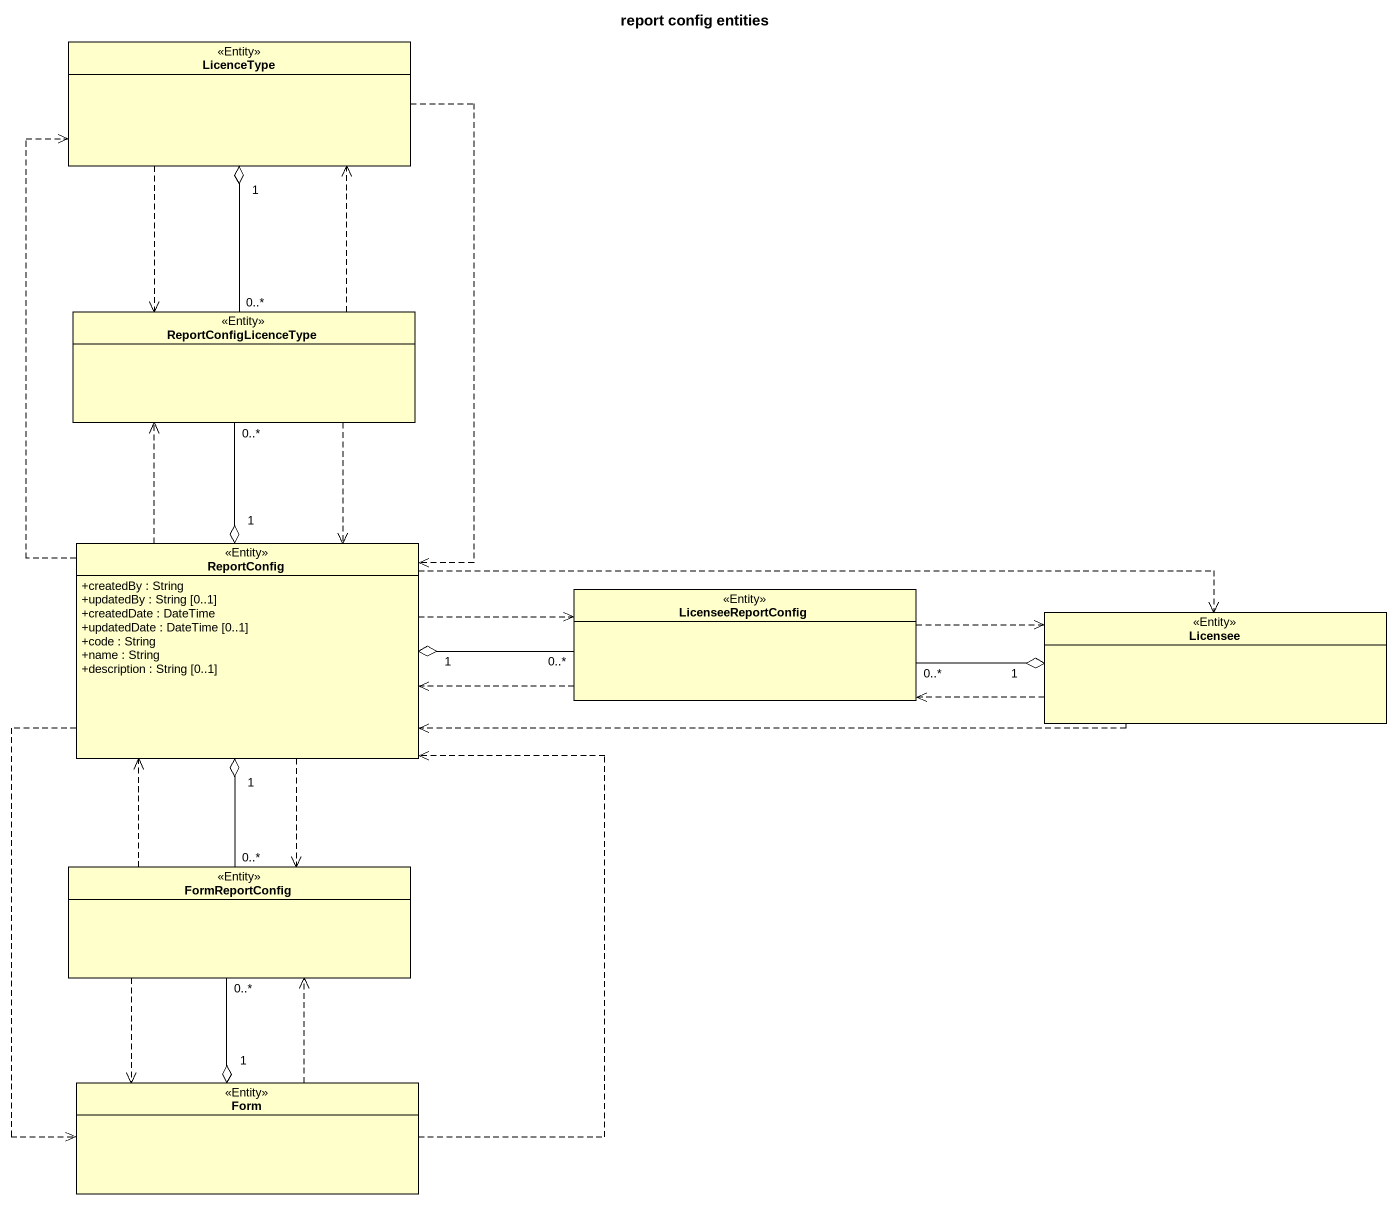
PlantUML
@startuml
title report config entities
hide circle
hide empty members
skinparam classAttributeIconSize 0
class LicenceType <<Entity>>
class ReportConfigLicenceType <<Entity>>
class ReportConfig <<Entity>> {
  +createdBy : String
  +updatedBy : String [0..1]
  +createdDate : DateTime
  +updatedDate : DateTime [0..1]
  +code : String
  +name : String
  +description : String [0..1]
}
class LicenseeReportConfig <<Entity>>
class Licensee <<Entity>>
class FormReportConfig <<Entity>>
class Form <<Entity>>
LicenceType "1" o-- "0..*" ReportConfigLicenceType
LicenceType ..> ReportConfigLicenceType
LicenceType ..> ReportConfig
ReportConfigLicenceType .up.> LicenceType
ReportConfigLicenceType ..> ReportConfig
ReportConfig .up.> LicenceType
ReportConfig "1" o-up- "0..*" ReportConfigLicenceType
ReportConfig .up.> ReportConfigLicenceType
ReportConfig "1" o-right- "0..*" LicenseeReportConfig
ReportConfig .right.> LicenseeReportConfig
ReportConfig .right.> Licensee
ReportConfig "1" o-- "0..*" FormReportConfig
ReportConfig ..> FormReportConfig
ReportConfig ..> Form
LicenseeReportConfig .left.> ReportConfig
LicenseeReportConfig .right.> Licensee
Licensee .left.> ReportConfig
Licensee "1" o-left- "0..*" LicenseeReportConfig
Licensee .left.> LicenseeReportConfig
FormReportConfig .up.> ReportConfig
FormReportConfig ..> Form
Form .up.> ReportConfig
Form "1" o-up- "0..*" FormReportConfig
Form .up.> FormReportConfig
@enduml
